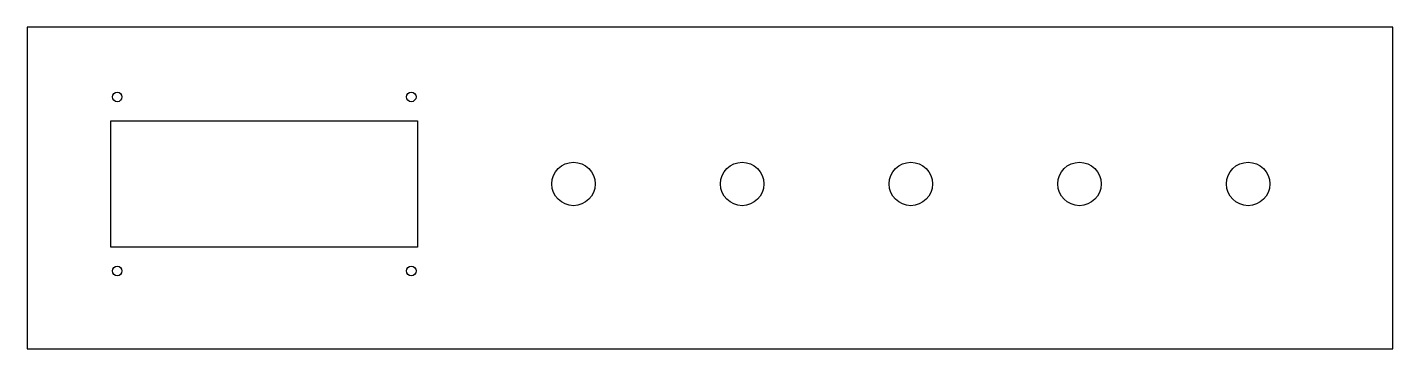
# Model space of a CAD drawing. Header units: inches. Extents: x 0 to 17, y 0.5 to 4.5.
import ezdxf

# ---------------------------------------------------------------- set-up
doc = ezdxf.new("R2010")
doc.units = ezdxf.units.IN
doc.header["$MEASUREMENT"] = 0

msp = doc.modelspace()

# ---------------------------------------------------------------- linework, layer by layer
for points in [[(0, 0.5), (17, 0.5), (17, 4.5), (0, 4.5)], [(4.859, 3.337), (4.859, 1.763), (1.041, 1.763), (1.041, 3.337)]]:
    msp.add_lwpolyline(points, close=True)
for centre, radius in [((1.119, 3.633), 0.0591), ((4.781, 3.633), 0.0591), ((6.8, 2.55), 0.27), ((8.9, 2.55), 0.27), ((11, 2.55), 0.27), ((13.1, 2.55), 0.27), ((15.2, 2.55), 0.27), ((1.119, 1.467), 0.0591), ((4.781, 1.467), 0.0591)]:
    msp.add_circle(centre, radius)

doc.saveas('drawing.dxf')
